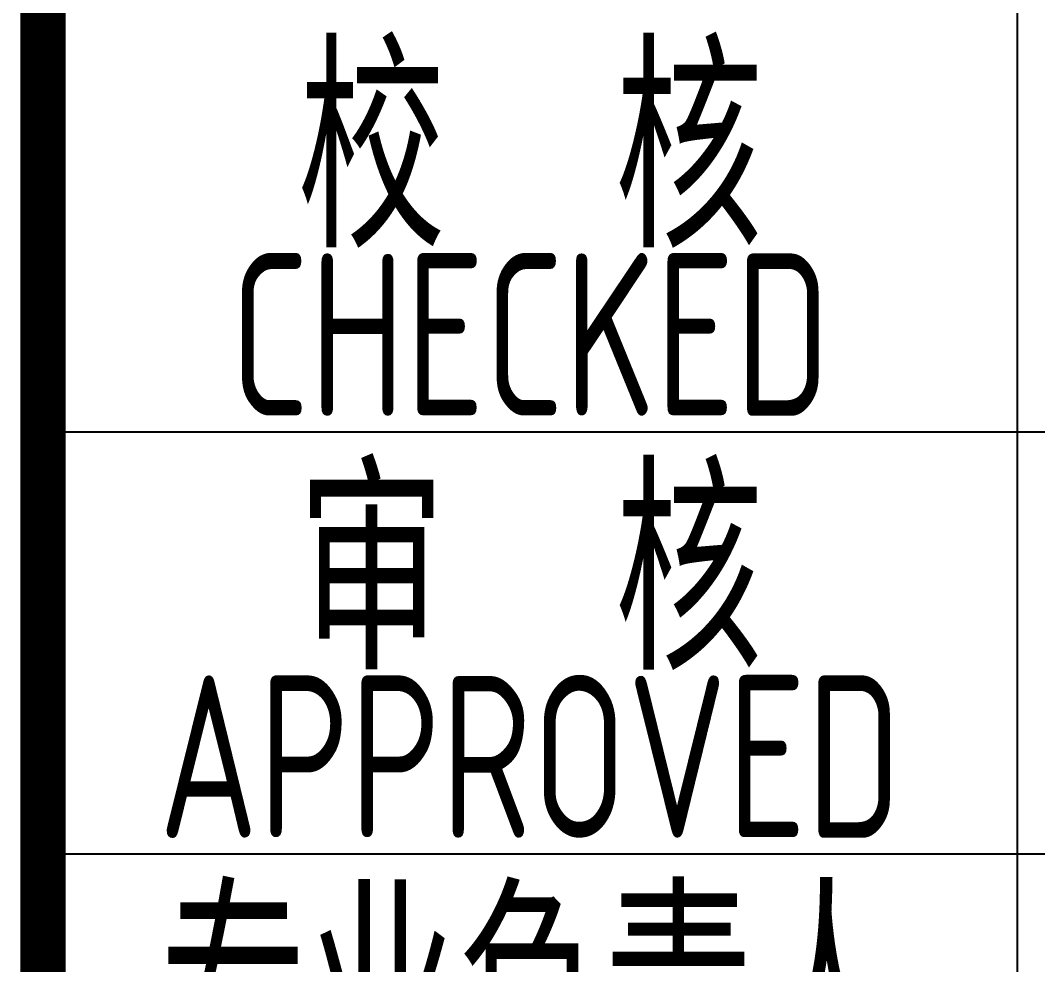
# Model space of a CAD drawing. Extents: x 5394041 to 5729212, y -433068 to -301615.
# Drawn here: x 5654252 to 5655818, y -417821 to -416367 of the extents above; entities that cross this region are included whole.
import ezdxf
from ezdxf.enums import TextEntityAlignment as Align

# ---------------------------------------------------------------- set-up
doc = ezdxf.new("R2010")
doc.units = 0
doc.header["$LTSCALE"] = 1000
doc.header["$MEASUREMENT"] = 0
doc.layers.get('0').update_dxf_attribs({"linetype": 'CONTINUOUS'})
doc.styles.add('AHD', font='sceie.shx', dxfattribs={"width": 0.7, "bigfont": 'sceic.shx'})

msp = doc.modelspace()

# ---------------------------------------------------------------- linework, layer by layer
for p, q in [((5655787.1, -418950.6), (5655787.1, -415700.6)), ((5654287.1, -417000.6), (5659787.1, -417000.6)), ((5654287.1, -417650.6), (5659787.1, -417650.6))]:
    msp.add_line(p, q)
at = {"const_width": 70}
msp.add_lwpolyline([(5654287.1, -413950.6), (5654287.1, -419950.6)], dxfattribs=at)
msp.add_lwpolyline([(5672287.1, -413950.6, 70, 70, 0), (5654287.1, -413950.6, 70, 70, 0), (5654287.1, -419950.6, 0, 0, 0)], format="xyseb")

# ---------------------------------------------------------------- texts
at = {"style": 'AHD', "width": 0.8}
for s, height, p in [('校  核', 300, (5655037.1, -416550.6)), ('校  核', 300, (5655037.1, -416550.6)), ('CHECKED', 250, (5655037.1, -416850.6)), ('CHECKED', 250, (5655037.1, -416850.6)), ('审  核', 300, (5655037.1, -417200.6)), ('审  核', 300, (5655037.1, -417200.6)), ('APPROVED', 250, (5655037.1, -417500.6)), ('APPROVED', 250, (5655037.1, -417500.6)), ('专业负责人', 300, (5655037.1, -417850.6))]:
    msp.add_text(s, height=height, dxfattribs=at).set_placement(p, align=Align.MIDDLE)

doc.saveas('drawing.dxf')
